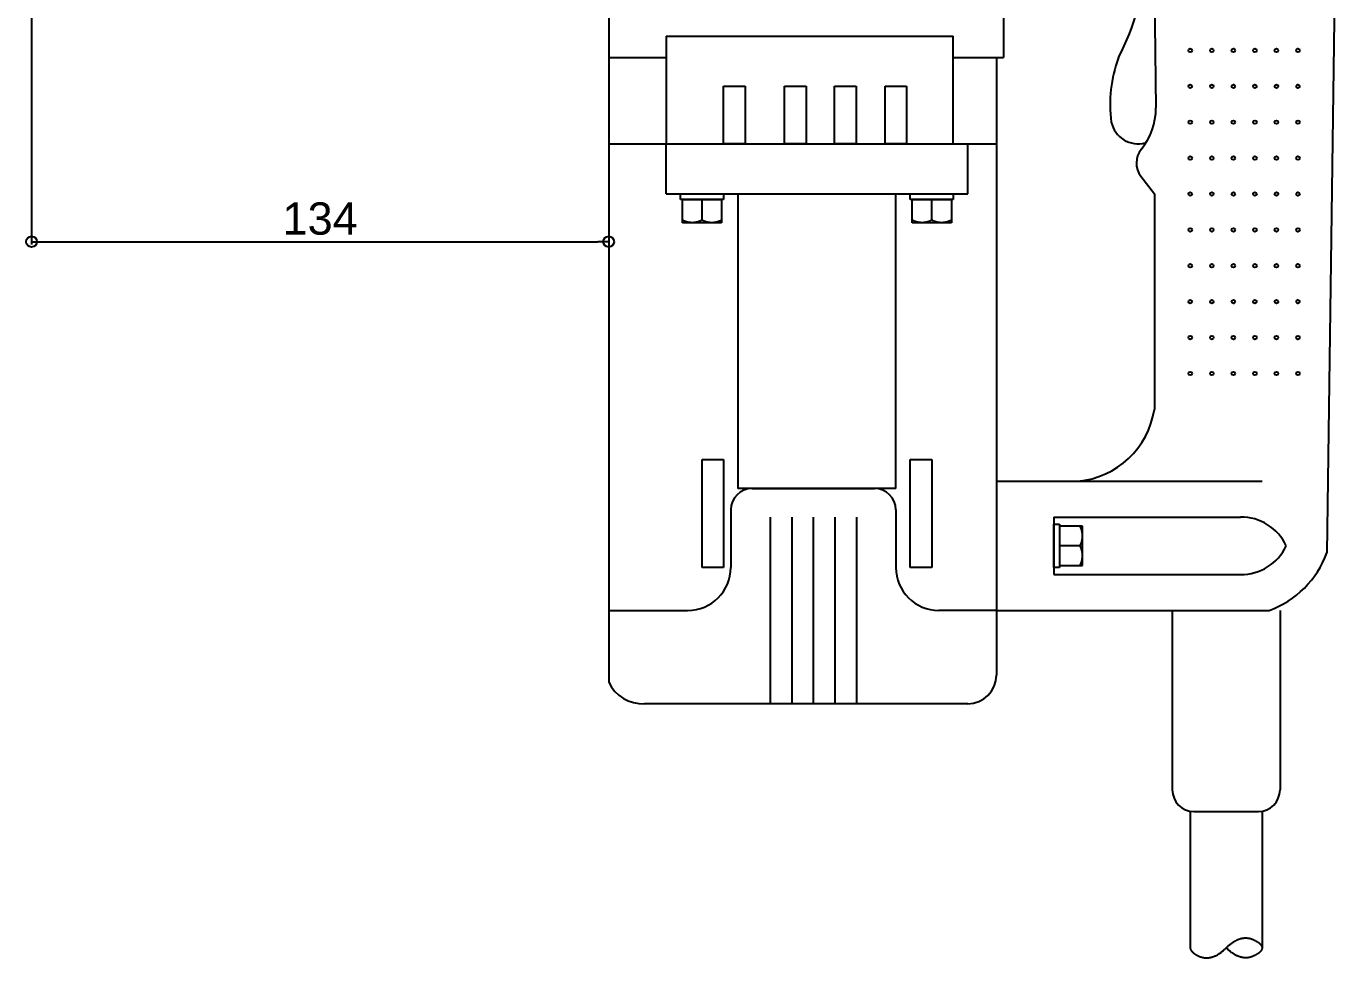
# Model space of a CAD drawing. Header units: millimetres. Extents: x -2880 to 3894, y -2977 to 4857.
# Drawn here: x -69.7 to 234, y -2616.1 to -2399.8 of the extents above; entities that cross this region are included whole.
import ezdxf

# ---------------------------------------------------------------- set-up
doc = ezdxf.new("R2010")
doc.units = ezdxf.units.MM
doc.header["$MEASUREMENT"] = 0
doc.layers.add('_5-0_', color=7, linetype='Continuous')
doc.layers.add('gauge', color=1, linetype='Continuous')
doc.styles.get("Standard").update_dxf_attribs({"font": 'arial.ttf'})
doc.dimstyles.new('コピー ～ 一般寸法', dxfattribs={"dimscale": 0.5, "dimtxt": 15, "dimasz": 5, "dimexe": 1.25, "dimexo": 7.5, "dimgap": 3, "dimtad": 1, "dimdec": 1, "dimdsep": 46, "dimtxsty": 'Standard', "dimblk": 'ORIGIN', "dimcen": 0, "dimclrd": 256, "dimclre": 256, "dimclrt": 256, "dimadec": 0, "dimazin": 0, "dimtfac": 1, "dimtdec": 1, "dimtmove": 0, "dimatfit": 3, "dimfxl": 0, "dimarcsym": 0})

# ---------------------------------------------------------------- blocks, each defined once
blk = doc.blocks.new('_Origin')
at = {"color": 0, "linetype": 'ByBlock', "lineweight": -2}
blk.add_line((0, 0), (-1, 0), dxfattribs=at)
blk.add_circle((0, 0), 0.5, dxfattribs=at)
blk = doc.blocks.new('*D377')
at = {"layer": 'Defpoints', "color": 0}
for p in [(-68.47, -2374.31), (65.49, -2407.14), (65.49, -2449.88)]:
    blk.add_point(p, dxfattribs=at)
at = {"layer": 'gauge', "lineweight": -2}
for p, q in [((-68.47, -2378.06), (-68.47, -2450.5)), ((65.49, -2410.89), (65.49, -2450.5)), ((-65.97, -2449.88), (62.99, -2449.88))]:
    blk.add_line(p, q, dxfattribs=at)
at = {"layer": 'gauge', "lineweight": -2, "xscale": 2.5, "yscale": 2.5, "zscale": 2.5, "rotation": 180}
blk.add_blockref('_Origin', (-68.47, -2449.88), dxfattribs=at)
at = {"layer": 'gauge', "lineweight": -2, "xscale": 2.5, "yscale": 2.5, "zscale": 2.5}
blk.add_blockref('_Origin', (65.49, -2449.88), dxfattribs=at)
at = {"layer": 'gauge', "insert": (-1.49, -2444.55), "char_height": 7.5, "attachment_point": 5}
blk.add_mtext('134', dxfattribs=at)

msp = doc.modelspace()

# ---------------------------------------------------------------- linework, layer by layer
at = {"layer": '_5-0_', "color": 3, "linetype": 'Continuous'}
for p, q in [((65.492, -2387.14), (65.492, -2407.14)), ((192.159, -2387.14), (192.525, -2418.806)), ((234.048, -2385.473), (232.182, -2522.14)), ((157.159, -2393.806), (157.159, -2407.14)), ((78.825, -2402.14), (78.825, -2427.14)), ((78.825, -2402.14), (145.492, -2402.14)), ((145.492, -2427.14), (145.492, -2402.14)), ((65.492, -2407.14), (78.825, -2407.14)), ((65.492, -2407.14), (65.492, -2427.14)), ((145.492, -2407.14), (157.159, -2407.14)), ((155.492, -2407.14), (155.492, -2462.14)), ((92.159, -2413.806), (97.159, -2413.806)), ((92.159, -2427.14), (92.159, -2413.806)), ((97.159, -2413.806), (97.159, -2427.14)), ((106.325, -2413.806), (111.325, -2413.806)), ((106.325, -2427.14), (106.325, -2413.806)), ((111.325, -2413.806), (111.325, -2427.14)), ((117.932, -2413.806), (122.932, -2413.806)), ((117.932, -2427.14), (117.932, -2413.806)), ((122.932, -2413.806), (122.932, -2427.14)), ((129.659, -2413.806), (134.659, -2413.806)), ((129.659, -2427.14), (129.659, -2413.806)), ((134.659, -2413.806), (134.659, -2427.14)), ((65.492, -2427.14), (82.159, -2427.14)), ((65.492, -2427.14), (65.492, -2552.14)), ((78.825, -2427.14), (148.825, -2427.14)), ((78.825, -2438.806), (78.825, -2427.14)), ((97.159, -2427.14), (92.159, -2427.14)), ((111.325, -2427.14), (106.325, -2427.14)), ((122.932, -2427.14), (117.932, -2427.14)), ((134.659, -2427.14), (129.659, -2427.14)), ((148.825, -2427.14), (155.492, -2427.14)), ((148.825, -2438.806), (148.825, -2427.14)), ((189.001, -2434.67), (192.159, -2438.806)), ((78.825, -2438.806), (148.825, -2438.806)), ((95.492, -2438.806), (95.492, -2507.14)), ((132.159, -2507.14), (132.159, -2438.806)), ((192.159, -2438.806), (192.159, -2488.806)), ((155.492, -2462.14), (155.492, -2505.473)), ((87.159, -2500.473), (92.159, -2500.473)), ((87.159, -2525.473), (87.159, -2500.473)), ((92.159, -2500.473), (92.159, -2525.473)), ((135.492, -2500.473), (140.492, -2500.473)), ((135.492, -2525.473), (135.492, -2500.473)), ((140.492, -2500.473), (140.492, -2525.473)), ((155.492, -2505.473), (175.492, -2505.473)), ((155.492, -2505.473), (155.492, -2535.473)), ((175.492, -2505.473), (217.159, -2505.473)), ((132.159, -2507.14), (95.492, -2507.14)), ((98.826, -2507.14), (127.159, -2507.14)), ((93.826, -2512.14), (93.826, -2525.473)), ((132.159, -2512.14), (132.159, -2525.473)), ((102.992, -2513.806), (102.992, -2557.14)), ((107.992, -2513.806), (107.992, -2557.14)), ((112.992, -2513.806), (112.992, -2557.14)), ((117.992, -2513.806), (117.992, -2557.14)), ((122.992, -2513.806), (122.992, -2557.14)), ((168.826, -2513.806), (168.826, -2527.14)), ((168.826, -2513.806), (212.159, -2513.806)), ((92.159, -2525.473), (87.159, -2525.473)), ((140.492, -2525.473), (135.492, -2525.473)), ((168.826, -2527.14), (212.159, -2527.14)), ((65.492, -2535.473), (83.825, -2535.473)), ((155.492, -2535.473), (142.159, -2535.473)), ((155.492, -2535.473), (218.825, -2535.473)), ((155.492, -2535.473), (155.492, -2550.473)), ((196.325, -2535.473), (196.325, -2577.14)), ((221.325, -2535.473), (221.325, -2577.14)), ((148.825, -2557.14), (73.825, -2557.14)), ((200.492, -2582.14), (200.492, -2613.806)), ((201.325, -2582.14), (216.325, -2582.14)), ((217.159, -2582.14), (217.159, -2613.806)), ((210.438, -2612.467), (210.545, -2612.398)), ((210.545, -2612.398), (210.651, -2612.332)), ((210.651, -2612.332), (210.758, -2612.268)), ((210.758, -2612.268), (210.864, -2612.206)), ((210.864, -2612.206), (210.97, -2612.148)), ((210.97, -2612.148), (211.076, -2612.091)), ((211.076, -2612.091), (211.182, -2612.038)), ((211.182, -2612.038), (211.288, -2611.986)), ((211.288, -2611.986), (211.394, -2611.938)), ((211.394, -2611.938), (211.5, -2611.892)), ((211.5, -2611.892), (211.605, -2611.848)), ((211.605, -2611.848), (211.711, -2611.807)), ((211.711, -2611.807), (211.816, -2611.768)), ((211.816, -2611.768), (211.921, -2611.732)), ((211.921, -2611.732), (212.027, -2611.699)), ((212.027, -2611.699), (212.132, -2611.668)), ((212.132, -2611.668), (212.237, -2611.64)), ((212.237, -2611.64), (212.341, -2611.614)), ((212.341, -2611.614), (212.446, -2611.591)), ((212.446, -2611.591), (212.551, -2611.57)), ((212.551, -2611.57), (212.655, -2611.552)), ((212.655, -2611.552), (212.759, -2611.536)), ((212.759, -2611.536), (212.864, -2611.523)), ((212.864, -2611.523), (212.968, -2611.512)), ((212.968, -2611.512), (213.072, -2611.504)), ((213.072, -2611.504), (213.176, -2611.499)), ((213.176, -2611.499), (213.28, -2611.496)), ((213.28, -2611.496), (213.383, -2611.495)), ((213.383, -2611.495), (213.487, -2611.498)), ((213.487, -2611.498), (213.591, -2611.502)), ((213.591, -2611.502), (213.694, -2611.509)), ((213.694, -2611.509), (213.797, -2611.519)), ((213.797, -2611.519), (213.901, -2611.531)), ((213.901, -2611.531), (214.003, -2611.546)), ((214.003, -2611.546), (214.106, -2611.564)), ((214.106, -2611.564), (214.209, -2611.583)), ((214.209, -2611.583), (214.312, -2611.606)), ((214.312, -2611.606), (214.415, -2611.631)), ((214.415, -2611.631), (214.517, -2611.658)), ((214.517, -2611.658), (214.62, -2611.688)), ((214.62, -2611.688), (214.722, -2611.721)), ((214.722, -2611.721), (214.824, -2611.756)), ((214.824, -2611.756), (214.926, -2611.794)), ((214.926, -2611.794), (215.028, -2611.834)), ((215.028, -2611.834), (215.13, -2611.877)), ((215.13, -2611.877), (215.232, -2611.922)), ((215.232, -2611.922), (215.334, -2611.97)), ((215.334, -2611.97), (215.435, -2612.02)), ((215.435, -2612.02), (215.537, -2612.073)), ((215.537, -2612.073), (215.636, -2612.127)), ((215.636, -2612.127), (215.733, -2612.181)), ((215.733, -2612.181), (215.826, -2612.236)), ((215.826, -2612.236), (215.917, -2612.29)), ((215.917, -2612.29), (216.004, -2612.344)), ((216.004, -2612.344), (216.088, -2612.398)), ((216.088, -2612.398), (216.169, -2612.452)), ((200.492, -2613.806), (200.492, -2613.833)), ((200.492, -2613.833), (200.494, -2613.861)), ((200.494, -2613.861), (200.496, -2613.888)), ((200.496, -2613.888), (200.498, -2613.915)), ((200.498, -2613.915), (200.502, -2613.942)), ((200.502, -2613.942), (200.506, -2613.969)), ((200.506, -2613.969), (200.511, -2613.996)), ((200.511, -2613.996), (200.517, -2614.023)), ((200.517, -2614.023), (200.524, -2614.05)), ((200.524, -2614.05), (200.532, -2614.077)), ((200.532, -2614.077), (200.54, -2614.104)), ((200.54, -2614.104), (200.549, -2614.131)), ((200.549, -2614.131), (200.559, -2614.158)), ((200.559, -2614.158), (200.569, -2614.186)), ((200.569, -2614.186), (200.581, -2614.213)), ((200.581, -2614.213), (200.593, -2614.24)), ((200.593, -2614.24), (200.606, -2614.267)), ((200.606, -2614.267), (200.62, -2614.294)), ((200.62, -2614.294), (200.635, -2614.321)), ((200.635, -2614.321), (200.65, -2614.348)), ((200.65, -2614.348), (200.666, -2614.375)), ((200.666, -2614.375), (200.683, -2614.402)), ((200.683, -2614.402), (200.701, -2614.429)), ((200.701, -2614.429), (200.72, -2614.456)), ((200.72, -2614.456), (200.739, -2614.483)), ((200.739, -2614.483), (200.759, -2614.511)), ((200.759, -2614.511), (200.78, -2614.538)), ((200.78, -2614.538), (200.802, -2614.565)), ((200.802, -2614.565), (200.824, -2614.592)), ((200.824, -2614.592), (200.847, -2614.619)), ((200.847, -2614.619), (200.871, -2614.646)), ((200.871, -2614.646), (200.896, -2614.673)), ((200.896, -2614.673), (200.922, -2614.7)), ((200.922, -2614.7), (200.948, -2614.727)), ((200.948, -2614.727), (200.976, -2614.754)), ((200.976, -2614.754), (201.004, -2614.781)), ((201.004, -2614.781), (201.032, -2614.808)), ((201.032, -2614.808), (201.062, -2614.836)), ((201.062, -2614.836), (201.092, -2614.863)), ((201.092, -2614.863), (201.124, -2614.89)), ((201.124, -2614.89), (201.156, -2614.917)), ((201.156, -2614.917), (201.188, -2614.944)), ((201.188, -2614.944), (201.222, -2614.971)), ((201.222, -2614.971), (201.256, -2614.998)), ((201.256, -2614.998), (201.291, -2615.025)), ((201.291, -2615.025), (201.327, -2615.052)), ((201.327, -2615.052), (201.364, -2615.079)), ((201.364, -2615.079), (201.401, -2615.106)), ((201.401, -2615.106), (201.44, -2615.133)), ((201.44, -2615.133), (201.479, -2615.161)), ((201.479, -2615.161), (201.519, -2615.188)), ((201.519, -2615.188), (201.559, -2615.215)), ((201.559, -2615.215), (201.601, -2615.242)), ((201.601, -2615.242), (201.643, -2615.269)), ((201.643, -2615.269), (201.686, -2615.296)), ((201.686, -2615.296), (201.73, -2615.323)), ((201.73, -2615.323), (201.774, -2615.35)), ((201.774, -2615.35), (201.82, -2615.377)), ((201.82, -2615.377), (201.866, -2615.404)), ((201.866, -2615.404), (201.913, -2615.431)), ((201.913, -2615.431), (201.961, -2615.458)), ((201.961, -2615.458), (202.009, -2615.486)), ((206.574, -2615.522), (206.68, -2615.465)), ((206.68, -2615.465), (206.786, -2615.406)), ((206.786, -2615.406), (206.893, -2615.345)), ((206.893, -2615.345), (206.999, -2615.281)), ((206.999, -2615.281), (207.106, -2615.215)), ((207.106, -2615.215), (207.212, -2615.146)), ((207.212, -2615.146), (207.319, -2615.074)), ((207.319, -2615.074), (207.426, -2615)), ((207.426, -2615), (207.533, -2614.924)), ((207.533, -2614.924), (207.64, -2614.844)), ((207.64, -2614.844), (207.747, -2614.763)), ((207.747, -2614.763), (207.855, -2614.679)), ((207.855, -2614.679), (207.962, -2614.592)), ((207.962, -2614.592), (208.07, -2614.503)), ((208.07, -2614.503), (208.177, -2614.411)), ((208.177, -2614.411), (208.285, -2614.316)), ((208.285, -2614.316), (208.393, -2614.219)), ((208.393, -2614.219), (208.501, -2614.12)), ((208.501, -2614.12), (208.609, -2614.018)), ((208.609, -2614.018), (208.717, -2613.913)), ((208.717, -2613.913), (208.826, -2613.806)), ((208.826, -2613.806), (208.934, -2613.699)), ((208.934, -2613.913), (208.826, -2613.806)), ((208.934, -2613.699), (209.042, -2613.595)), ((209.042, -2614.018), (208.934, -2613.913)), ((209.042, -2613.595), (209.15, -2613.493)), ((209.15, -2614.12), (209.042, -2614.018)), ((209.15, -2613.493), (209.258, -2613.393)), ((209.258, -2614.219), (209.15, -2614.12)), ((209.258, -2613.393), (209.366, -2613.296)), ((209.366, -2614.316), (209.258, -2614.219)), ((209.366, -2613.296), (209.473, -2613.202)), ((209.473, -2614.411), (209.366, -2614.316)), ((209.473, -2613.202), (209.581, -2613.11)), ((209.581, -2614.503), (209.473, -2614.411)), ((209.581, -2613.11), (209.689, -2613.021)), ((209.689, -2614.592), (209.581, -2614.503)), ((209.689, -2613.021), (209.796, -2612.934)), ((209.796, -2614.679), (209.689, -2614.592)), ((209.796, -2612.934), (209.903, -2612.85)), ((209.903, -2614.763), (209.796, -2614.679)), ((209.903, -2612.85), (210.011, -2612.768)), ((210.011, -2614.844), (209.903, -2614.763)), ((210.011, -2612.768), (210.118, -2612.689)), ((210.118, -2614.924), (210.011, -2614.844)), ((210.118, -2612.689), (210.225, -2612.613)), ((210.225, -2615), (210.118, -2614.924)), ((210.225, -2612.613), (210.331, -2612.539)), ((210.331, -2615.074), (210.225, -2615)), ((210.331, -2612.539), (210.438, -2612.467)), ((210.438, -2615.146), (210.331, -2615.074)), ((210.545, -2615.215), (210.438, -2615.146)), ((210.651, -2615.281), (210.545, -2615.215)), ((210.758, -2615.345), (210.651, -2615.281)), ((210.864, -2615.406), (210.758, -2615.345)), ((210.97, -2615.465), (210.864, -2615.406)), ((211.076, -2615.522), (210.97, -2615.465)), ((215.733, -2615.431), (215.636, -2615.486)), ((215.826, -2615.377), (215.733, -2615.431)), ((215.917, -2615.323), (215.826, -2615.377)), ((216.004, -2615.269), (215.917, -2615.323)), ((216.088, -2615.215), (216.004, -2615.269)), ((216.169, -2615.161), (216.088, -2615.215)), ((216.169, -2612.452), (216.246, -2612.506)), ((216.246, -2615.106), (216.169, -2615.161)), ((216.246, -2612.506), (216.321, -2612.561)), ((216.321, -2615.052), (216.246, -2615.106)), ((216.321, -2612.561), (216.392, -2612.615)), ((216.392, -2614.998), (216.321, -2615.052)), ((216.392, -2612.615), (216.46, -2612.669)), ((216.46, -2614.944), (216.392, -2614.998)), ((216.46, -2612.669), (216.525, -2612.723)), ((216.525, -2614.89), (216.46, -2614.944)), ((216.525, -2612.723), (216.587, -2612.777)), ((216.587, -2614.836), (216.525, -2614.89)), ((216.587, -2612.777), (216.645, -2612.831)), ((216.645, -2614.781), (216.587, -2614.836)), ((216.645, -2612.831), (216.701, -2612.886)), ((216.701, -2614.727), (216.645, -2614.781)), ((216.701, -2612.886), (216.753, -2612.94)), ((216.753, -2614.673), (216.701, -2614.727)), ((216.753, -2612.94), (216.802, -2612.994)), ((216.802, -2614.619), (216.753, -2614.673)), ((216.802, -2612.994), (216.848, -2613.048)), ((216.848, -2614.565), (216.802, -2614.619)), ((216.848, -2613.048), (216.891, -2613.102)), ((216.891, -2614.511), (216.848, -2614.565)), ((216.891, -2613.102), (216.931, -2613.156)), ((216.931, -2614.456), (216.891, -2614.511)), ((216.931, -2613.156), (216.967, -2613.211)), ((216.967, -2614.402), (216.931, -2614.456)), ((216.967, -2613.211), (217, -2613.265)), ((217, -2614.348), (216.967, -2614.402)), ((217, -2613.265), (217.03, -2613.319)), ((217.03, -2614.294), (217, -2614.348)), ((217.03, -2613.319), (217.057, -2613.373)), ((217.057, -2614.24), (217.03, -2614.294)), ((217.057, -2613.373), (217.081, -2613.427)), ((217.081, -2614.186), (217.057, -2614.24)), ((217.081, -2613.427), (217.102, -2613.481)), ((217.102, -2614.131), (217.081, -2614.186)), ((217.102, -2613.481), (217.119, -2613.536)), ((217.119, -2614.077), (217.102, -2614.131)), ((217.119, -2613.536), (217.133, -2613.59)), ((217.133, -2614.023), (217.119, -2614.077)), ((217.133, -2613.59), (217.145, -2613.644)), ((217.145, -2613.969), (217.133, -2614.023)), ((217.145, -2613.644), (217.152, -2613.698)), ((217.152, -2613.915), (217.145, -2613.969)), ((217.152, -2613.698), (217.157, -2613.752)), ((217.157, -2613.861), (217.152, -2613.915)), ((217.157, -2613.752), (217.159, -2613.806)), ((217.159, -2613.806), (217.157, -2613.861)), ((202.009, -2615.486), (202.059, -2615.513)), ((202.059, -2615.513), (202.109, -2615.54)), ((202.109, -2615.54), (202.21, -2615.593)), ((202.21, -2615.593), (202.312, -2615.643)), ((202.312, -2615.643), (202.414, -2615.691)), ((202.414, -2615.691), (202.516, -2615.736)), ((202.516, -2615.736), (202.618, -2615.779)), ((202.618, -2615.779), (202.72, -2615.819)), ((202.72, -2615.819), (202.822, -2615.857)), ((202.822, -2615.857), (202.925, -2615.892)), ((202.925, -2615.892), (203.027, -2615.924)), ((203.027, -2615.924), (203.13, -2615.954)), ((203.13, -2615.954), (203.232, -2615.982)), ((203.232, -2615.982), (203.335, -2616.007)), ((203.335, -2616.007), (203.438, -2616.029)), ((203.438, -2616.029), (203.541, -2616.049)), ((203.541, -2616.049), (203.644, -2616.067)), ((203.644, -2616.067), (203.747, -2616.081)), ((203.747, -2616.081), (203.851, -2616.094)), ((203.851, -2616.094), (203.954, -2616.103)), ((203.954, -2616.103), (204.058, -2616.111)), ((204.058, -2616.111), (204.161, -2616.115)), ((204.161, -2616.115), (204.265, -2616.117)), ((204.265, -2616.117), (204.369, -2616.117)), ((204.369, -2616.117), (204.473, -2616.114)), ((204.473, -2616.114), (204.577, -2616.108)), ((204.577, -2616.108), (204.681, -2616.1)), ((204.681, -2616.1), (204.785, -2616.09)), ((204.785, -2616.09), (204.889, -2616.077)), ((204.889, -2616.077), (204.994, -2616.061)), ((204.994, -2616.061), (205.099, -2616.043)), ((205.099, -2616.043), (205.203, -2616.022)), ((205.203, -2616.022), (205.308, -2615.999)), ((205.308, -2615.999), (205.413, -2615.973)), ((205.413, -2615.973), (205.518, -2615.945)), ((205.518, -2615.945), (205.623, -2615.914)), ((205.623, -2615.914), (205.728, -2615.88)), ((205.728, -2615.88), (205.834, -2615.844)), ((205.834, -2615.844), (205.939, -2615.806)), ((205.939, -2615.806), (206.045, -2615.765)), ((206.045, -2615.765), (206.15, -2615.721)), ((206.15, -2615.721), (206.256, -2615.675)), ((206.256, -2615.675), (206.362, -2615.626)), ((206.362, -2615.626), (206.468, -2615.575)), ((206.468, -2615.575), (206.574, -2615.522)), ((211.182, -2615.575), (211.076, -2615.522)), ((211.288, -2615.626), (211.182, -2615.575)), ((211.394, -2615.675), (211.288, -2615.626)), ((211.5, -2615.721), (211.394, -2615.675)), ((211.605, -2615.765), (211.5, -2615.721)), ((211.711, -2615.806), (211.605, -2615.765)), ((211.816, -2615.844), (211.711, -2615.806)), ((211.921, -2615.88), (211.816, -2615.844)), ((212.027, -2615.914), (211.921, -2615.88)), ((212.132, -2615.945), (212.027, -2615.914)), ((212.237, -2615.973), (212.132, -2615.945)), ((212.341, -2615.999), (212.237, -2615.973)), ((212.446, -2616.022), (212.341, -2615.999)), ((212.551, -2616.043), (212.446, -2616.022)), ((212.655, -2616.061), (212.551, -2616.043)), ((212.759, -2616.077), (212.655, -2616.061)), ((212.864, -2616.09), (212.759, -2616.077)), ((212.968, -2616.1), (212.864, -2616.09)), ((213.072, -2616.108), (212.968, -2616.1)), ((213.176, -2616.114), (213.072, -2616.108)), ((213.28, -2616.117), (213.176, -2616.114)), ((213.383, -2616.117), (213.28, -2616.117)), ((213.487, -2616.115), (213.383, -2616.117)), ((213.591, -2616.111), (213.487, -2616.115)), ((213.694, -2616.103), (213.591, -2616.111)), ((213.797, -2616.094), (213.694, -2616.103)), ((213.901, -2616.081), (213.797, -2616.094)), ((214.003, -2616.067), (213.901, -2616.081)), ((214.106, -2616.049), (214.003, -2616.067)), ((214.209, -2616.029), (214.106, -2616.049)), ((214.312, -2616.007), (214.209, -2616.029)), ((214.415, -2615.982), (214.312, -2616.007)), ((214.517, -2615.954), (214.415, -2615.982)), ((214.62, -2615.924), (214.517, -2615.954)), ((214.722, -2615.892), (214.62, -2615.924)), ((214.824, -2615.857), (214.722, -2615.892)), ((214.926, -2615.819), (214.824, -2615.857)), ((215.028, -2615.779), (214.926, -2615.819)), ((215.13, -2615.736), (215.028, -2615.779)), ((215.232, -2615.691), (215.13, -2615.736)), ((215.334, -2615.643), (215.232, -2615.691)), ((215.435, -2615.593), (215.334, -2615.643)), ((215.537, -2615.54), (215.435, -2615.593)), ((215.636, -2615.486), (215.537, -2615.54))]:
    msp.add_line(p, q, dxfattribs=at)
at = {"layer": '_5-0_', "color": 2, "linetype": 'Continuous'}
for p, q in [((82.159, -2438.806), (92.159, -2438.806)), ((82.159, -2440.108), (82.159, -2438.806)), ((92.159, -2438.806), (92.159, -2440.108)), ((135.492, -2438.806), (145.492, -2438.806)), ((135.492, -2440.108), (135.492, -2438.806)), ((145.492, -2438.806), (145.492, -2440.108)), ((92.159, -2440.108), (82.159, -2440.108)), ((82.613, -2445.473), (82.613, -2440.108)), ((82.613, -2440.108), (91.704, -2440.108)), ((87.159, -2444.892), (87.159, -2440.108)), ((91.704, -2440.108), (91.704, -2445.473)), ((145.492, -2440.108), (135.492, -2440.108)), ((135.947, -2445.473), (135.947, -2440.108)), ((135.947, -2440.108), (145.038, -2440.108)), ((140.492, -2444.892), (140.492, -2440.108)), ((145.038, -2440.108), (145.038, -2445.473)), ((82.684, -2444.927), (82.613, -2444.892)), ((82.755, -2444.962), (82.684, -2444.927)), ((82.826, -2444.995), (82.755, -2444.962)), ((82.897, -2445.028), (82.826, -2444.995)), ((82.968, -2445.059), (82.897, -2445.028)), ((83.039, -2445.089), (82.968, -2445.059)), ((83.11, -2445.118), (83.039, -2445.089)), ((83.182, -2445.145), (83.11, -2445.118)), ((83.253, -2445.172), (83.182, -2445.145)), ((83.324, -2445.198), (83.253, -2445.172)), ((83.395, -2445.222), (83.324, -2445.198)), ((83.466, -2445.245), (83.395, -2445.222)), ((83.537, -2445.267), (83.466, -2445.245)), ((83.608, -2445.288), (83.537, -2445.267)), ((83.679, -2445.308), (83.608, -2445.288)), ((83.75, -2445.327), (83.679, -2445.308)), ((83.821, -2445.344), (83.75, -2445.327)), ((83.892, -2445.361), (83.821, -2445.344)), ((83.963, -2445.376), (83.892, -2445.361)), ((85.88, -2445.361), (85.809, -2445.376)), ((85.951, -2445.344), (85.88, -2445.361)), ((86.022, -2445.327), (85.951, -2445.344)), ((86.093, -2445.308), (86.022, -2445.327)), ((86.165, -2445.288), (86.093, -2445.308)), ((86.235, -2445.267), (86.165, -2445.288)), ((86.307, -2445.245), (86.235, -2445.267)), ((86.377, -2445.222), (86.307, -2445.245)), ((86.449, -2445.198), (86.377, -2445.222)), ((86.52, -2445.172), (86.449, -2445.198)), ((86.591, -2445.145), (86.52, -2445.172)), ((86.662, -2445.118), (86.591, -2445.145)), ((86.733, -2445.089), (86.662, -2445.118)), ((86.804, -2445.059), (86.733, -2445.089)), ((86.875, -2445.028), (86.804, -2445.059)), ((86.946, -2444.995), (86.875, -2445.028)), ((87.017, -2444.962), (86.946, -2444.995)), ((87.088, -2444.927), (87.017, -2444.962)), ((87.159, -2444.892), (87.088, -2444.927)), ((87.23, -2444.927), (87.159, -2444.892)), ((87.301, -2444.962), (87.23, -2444.927)), ((87.372, -2444.995), (87.301, -2444.962)), ((87.443, -2445.028), (87.372, -2444.995)), ((87.514, -2445.059), (87.443, -2445.028)), ((87.585, -2445.089), (87.514, -2445.059)), ((87.656, -2445.118), (87.585, -2445.089)), ((87.727, -2445.145), (87.656, -2445.118)), ((87.798, -2445.172), (87.727, -2445.145)), ((87.869, -2445.198), (87.798, -2445.172)), ((87.94, -2445.222), (87.869, -2445.198)), ((88.011, -2445.245), (87.94, -2445.222)), ((88.082, -2445.267), (88.011, -2445.245)), ((88.153, -2445.288), (88.082, -2445.267)), ((88.224, -2445.308), (88.153, -2445.288)), ((88.295, -2445.327), (88.224, -2445.308)), ((88.366, -2445.344), (88.295, -2445.327)), ((88.437, -2445.361), (88.366, -2445.344)), ((88.508, -2445.376), (88.437, -2445.361)), ((90.426, -2445.361), (90.355, -2445.376)), ((90.497, -2445.344), (90.426, -2445.361)), ((90.568, -2445.327), (90.497, -2445.344)), ((90.639, -2445.308), (90.568, -2445.327)), ((90.71, -2445.288), (90.639, -2445.308)), ((90.781, -2445.267), (90.71, -2445.288)), ((90.852, -2445.245), (90.781, -2445.267)), ((90.923, -2445.222), (90.852, -2445.245)), ((90.994, -2445.198), (90.923, -2445.222)), ((91.065, -2445.172), (90.994, -2445.198)), ((91.136, -2445.145), (91.065, -2445.172)), ((91.207, -2445.118), (91.136, -2445.145)), ((91.278, -2445.089), (91.207, -2445.118)), ((91.349, -2445.059), (91.278, -2445.089)), ((91.42, -2445.028), (91.349, -2445.059)), ((91.491, -2444.995), (91.42, -2445.028)), ((91.562, -2444.962), (91.491, -2444.995)), ((91.633, -2444.927), (91.562, -2444.962)), ((91.704, -2444.892), (91.633, -2444.927)), ((136.018, -2444.927), (135.947, -2444.892)), ((136.089, -2444.962), (136.018, -2444.927)), ((136.16, -2444.995), (136.089, -2444.962)), ((136.231, -2445.028), (136.16, -2444.995)), ((136.302, -2445.059), (136.231, -2445.028)), ((136.373, -2445.089), (136.302, -2445.059)), ((136.444, -2445.118), (136.373, -2445.089)), ((136.515, -2445.145), (136.444, -2445.118)), ((136.586, -2445.172), (136.515, -2445.145)), ((136.657, -2445.198), (136.586, -2445.172)), ((136.728, -2445.222), (136.657, -2445.198)), ((136.799, -2445.245), (136.728, -2445.222)), ((136.87, -2445.267), (136.799, -2445.245)), ((136.941, -2445.288), (136.87, -2445.267)), ((137.012, -2445.308), (136.941, -2445.288)), ((137.083, -2445.327), (137.012, -2445.308)), ((137.154, -2445.344), (137.083, -2445.327)), ((137.225, -2445.361), (137.154, -2445.344)), ((137.296, -2445.376), (137.225, -2445.361)), ((139.214, -2445.361), (139.143, -2445.376)), ((139.285, -2445.344), (139.214, -2445.361)), ((139.356, -2445.327), (139.285, -2445.344)), ((139.427, -2445.308), (139.356, -2445.327)), ((139.498, -2445.288), (139.427, -2445.308)), ((139.569, -2445.267), (139.498, -2445.288)), ((139.64, -2445.245), (139.569, -2445.267)), ((139.711, -2445.222), (139.64, -2445.245)), ((139.782, -2445.198), (139.711, -2445.222)), ((139.853, -2445.172), (139.782, -2445.198)), ((139.924, -2445.145), (139.853, -2445.172)), ((139.995, -2445.118), (139.924, -2445.145)), ((140.066, -2445.089), (139.995, -2445.118)), ((140.137, -2445.059), (140.066, -2445.089)), ((140.208, -2445.028), (140.137, -2445.059)), ((140.279, -2444.995), (140.208, -2445.028)), ((140.35, -2444.962), (140.279, -2444.995)), ((140.421, -2444.927), (140.35, -2444.962)), ((140.492, -2444.892), (140.421, -2444.927)), ((140.563, -2444.927), (140.492, -2444.892)), ((140.634, -2444.962), (140.563, -2444.927)), ((140.705, -2444.995), (140.634, -2444.962)), ((140.776, -2445.028), (140.705, -2444.995)), ((140.847, -2445.059), (140.776, -2445.028)), ((140.918, -2445.089), (140.847, -2445.059)), ((140.989, -2445.118), (140.918, -2445.089)), ((141.06, -2445.145), (140.989, -2445.118)), ((141.131, -2445.172), (141.06, -2445.145)), ((141.202, -2445.198), (141.131, -2445.172)), ((141.273, -2445.222), (141.202, -2445.198)), ((141.344, -2445.245), (141.273, -2445.222)), ((141.415, -2445.267), (141.344, -2445.245)), ((141.486, -2445.288), (141.415, -2445.267)), ((141.557, -2445.308), (141.486, -2445.288)), ((141.629, -2445.327), (141.557, -2445.308)), ((141.699, -2445.344), (141.629, -2445.327)), ((141.771, -2445.361), (141.699, -2445.344)), ((141.842, -2445.376), (141.771, -2445.361)), ((143.759, -2445.361), (143.688, -2445.376)), ((143.83, -2445.344), (143.759, -2445.361)), ((143.901, -2445.327), (143.83, -2445.344)), ((143.972, -2445.308), (143.901, -2445.327)), ((144.043, -2445.288), (143.972, -2445.308)), ((144.114, -2445.267), (144.043, -2445.288)), ((144.185, -2445.245), (144.114, -2445.267)), ((144.256, -2445.222), (144.185, -2445.245)), ((144.327, -2445.198), (144.256, -2445.222)), ((144.398, -2445.172), (144.327, -2445.198)), ((144.469, -2445.145), (144.398, -2445.172)), ((144.54, -2445.118), (144.469, -2445.145)), ((144.611, -2445.089), (144.54, -2445.118)), ((144.682, -2445.059), (144.611, -2445.089)), ((144.753, -2445.028), (144.682, -2445.059)), ((144.824, -2444.995), (144.753, -2445.028)), ((144.895, -2444.962), (144.824, -2444.995)), ((144.966, -2444.927), (144.895, -2444.962)), ((145.038, -2444.892), (144.966, -2444.927)), ((91.704, -2445.473), (82.613, -2445.473)), ((84.034, -2445.39), (83.963, -2445.376)), ((84.105, -2445.403), (84.034, -2445.39)), ((84.176, -2445.415), (84.105, -2445.403)), ((84.247, -2445.426), (84.176, -2445.415)), ((84.318, -2445.436), (84.247, -2445.426)), ((84.389, -2445.444), (84.318, -2445.436)), ((84.46, -2445.451), (84.389, -2445.444)), ((84.531, -2445.458), (84.46, -2445.451)), ((84.602, -2445.463), (84.531, -2445.458)), ((84.673, -2445.467), (84.602, -2445.463)), ((84.744, -2445.47), (84.673, -2445.467)), ((84.815, -2445.471), (84.744, -2445.47)), ((84.886, -2445.472), (84.815, -2445.471)), ((84.957, -2445.471), (84.886, -2445.472)), ((85.028, -2445.47), (84.957, -2445.471)), ((85.099, -2445.467), (85.028, -2445.47)), ((85.17, -2445.463), (85.099, -2445.467)), ((85.241, -2445.458), (85.17, -2445.463)), ((85.312, -2445.451), (85.241, -2445.458)), ((85.383, -2445.444), (85.312, -2445.451)), ((85.454, -2445.436), (85.383, -2445.444)), ((85.525, -2445.426), (85.454, -2445.436)), ((85.596, -2445.415), (85.525, -2445.426)), ((85.667, -2445.403), (85.596, -2445.415)), ((85.738, -2445.39), (85.667, -2445.403)), ((85.809, -2445.376), (85.738, -2445.39)), ((88.579, -2445.39), (88.508, -2445.376)), ((88.65, -2445.403), (88.579, -2445.39)), ((88.721, -2445.415), (88.65, -2445.403)), ((88.792, -2445.426), (88.721, -2445.415)), ((88.863, -2445.436), (88.792, -2445.426)), ((88.934, -2445.444), (88.863, -2445.436)), ((89.005, -2445.451), (88.934, -2445.444)), ((89.076, -2445.458), (89.005, -2445.451)), ((89.147, -2445.463), (89.076, -2445.458)), ((89.218, -2445.467), (89.147, -2445.463)), ((89.289, -2445.47), (89.218, -2445.467)), ((89.36, -2445.471), (89.289, -2445.47)), ((89.431, -2445.472), (89.36, -2445.471)), ((89.502, -2445.471), (89.431, -2445.472)), ((89.573, -2445.47), (89.502, -2445.471)), ((89.645, -2445.467), (89.573, -2445.47)), ((89.716, -2445.463), (89.645, -2445.467)), ((89.787, -2445.458), (89.716, -2445.463)), ((89.858, -2445.451), (89.787, -2445.458)), ((89.929, -2445.444), (89.858, -2445.451)), ((90, -2445.436), (89.929, -2445.444)), ((90.071, -2445.426), (90, -2445.436)), ((90.142, -2445.415), (90.071, -2445.426)), ((90.213, -2445.403), (90.142, -2445.415)), ((90.284, -2445.39), (90.213, -2445.403)), ((90.355, -2445.376), (90.284, -2445.39)), ((145.038, -2445.473), (135.947, -2445.473)), ((137.367, -2445.39), (137.296, -2445.376)), ((137.438, -2445.403), (137.367, -2445.39)), ((137.509, -2445.415), (137.438, -2445.403)), ((137.58, -2445.426), (137.509, -2445.415)), ((137.651, -2445.436), (137.58, -2445.426)), ((137.722, -2445.444), (137.651, -2445.436)), ((137.793, -2445.451), (137.722, -2445.444)), ((137.864, -2445.458), (137.793, -2445.451)), ((137.935, -2445.463), (137.864, -2445.458)), ((138.006, -2445.467), (137.935, -2445.463)), ((138.077, -2445.47), (138.006, -2445.467)), ((138.148, -2445.471), (138.077, -2445.47)), ((138.219, -2445.472), (138.148, -2445.471)), ((138.29, -2445.471), (138.219, -2445.472)), ((138.361, -2445.47), (138.29, -2445.471)), ((138.432, -2445.467), (138.361, -2445.47)), ((138.503, -2445.463), (138.432, -2445.467)), ((138.574, -2445.458), (138.503, -2445.463)), ((138.646, -2445.451), (138.574, -2445.458)), ((138.717, -2445.444), (138.646, -2445.451)), ((138.788, -2445.436), (138.717, -2445.444)), ((138.859, -2445.426), (138.788, -2445.436)), ((138.93, -2445.415), (138.859, -2445.426)), ((139.001, -2445.403), (138.93, -2445.415)), ((139.072, -2445.39), (139.001, -2445.403)), ((139.143, -2445.376), (139.072, -2445.39)), ((141.913, -2445.39), (141.842, -2445.376)), ((141.984, -2445.403), (141.913, -2445.39)), ((142.055, -2445.415), (141.984, -2445.403)), ((142.126, -2445.426), (142.055, -2445.415)), ((142.197, -2445.436), (142.126, -2445.426)), ((142.268, -2445.444), (142.197, -2445.436)), ((142.339, -2445.451), (142.268, -2445.444)), ((142.41, -2445.458), (142.339, -2445.451)), ((142.481, -2445.463), (142.41, -2445.458)), ((142.552, -2445.467), (142.481, -2445.463)), ((142.623, -2445.47), (142.552, -2445.467)), ((142.694, -2445.471), (142.623, -2445.47)), ((142.765, -2445.472), (142.694, -2445.471)), ((142.836, -2445.471), (142.765, -2445.472)), ((142.907, -2445.47), (142.836, -2445.471)), ((142.978, -2445.467), (142.907, -2445.47)), ((143.049, -2445.463), (142.978, -2445.467)), ((143.12, -2445.458), (143.049, -2445.463)), ((143.191, -2445.451), (143.12, -2445.458)), ((143.262, -2445.444), (143.191, -2445.451)), ((143.333, -2445.436), (143.262, -2445.444)), ((143.404, -2445.426), (143.333, -2445.436)), ((143.475, -2445.415), (143.404, -2445.426)), ((143.546, -2445.403), (143.475, -2445.415)), ((143.617, -2445.39), (143.546, -2445.403)), ((143.688, -2445.376), (143.617, -2445.39)), ((168.826, -2515.473), (170.128, -2515.473)), ((168.826, -2525.473), (168.826, -2515.473)), ((170.128, -2515.473), (170.128, -2525.473)), ((175.492, -2515.928), (170.128, -2515.928)), ((170.128, -2515.928), (170.128, -2525.018)), ((174.946, -2515.999), (174.911, -2515.928)), ((174.981, -2516.07), (174.946, -2515.999)), ((175.014, -2516.141), (174.981, -2516.07)), ((175.047, -2516.212), (175.014, -2516.141)), ((175.078, -2516.283), (175.047, -2516.212)), ((175.108, -2516.354), (175.078, -2516.283)), ((175.137, -2516.425), (175.108, -2516.354)), ((175.165, -2516.496), (175.137, -2516.425)), ((175.191, -2516.567), (175.165, -2516.496)), ((175.217, -2516.638), (175.191, -2516.567)), ((175.241, -2516.709), (175.217, -2516.638)), ((175.264, -2516.78), (175.241, -2516.709)), ((175.286, -2516.851), (175.264, -2516.78)), ((175.307, -2516.922), (175.286, -2516.851)), ((175.327, -2516.993), (175.307, -2516.922)), ((175.346, -2517.064), (175.327, -2516.993)), ((175.363, -2517.135), (175.346, -2517.064)), ((175.38, -2517.206), (175.363, -2517.135)), ((175.395, -2517.277), (175.38, -2517.206)), ((175.409, -2517.348), (175.395, -2517.277)), ((175.422, -2517.419), (175.409, -2517.348)), ((175.434, -2517.49), (175.422, -2517.419)), ((175.445, -2517.561), (175.434, -2517.49)), ((175.455, -2517.632), (175.445, -2517.561)), ((175.463, -2517.703), (175.455, -2517.632)), ((175.47, -2517.774), (175.463, -2517.703)), ((175.477, -2517.845), (175.47, -2517.774)), ((175.482, -2517.916), (175.477, -2517.845)), ((175.486, -2517.987), (175.482, -2517.916)), ((175.489, -2518.058), (175.486, -2517.987)), ((175.49, -2518.129), (175.489, -2518.058)), ((175.489, -2518.342), (175.49, -2518.271)), ((175.491, -2518.2), (175.49, -2518.129)), ((175.49, -2518.271), (175.491, -2518.2)), ((175.492, -2525.018), (175.492, -2515.928)), ((174.911, -2520.473), (170.128, -2520.473)), ((174.911, -2520.473), (174.946, -2520.402)), ((174.946, -2520.544), (174.911, -2520.473)), ((174.946, -2520.402), (174.981, -2520.331)), ((174.981, -2520.615), (174.946, -2520.544)), ((174.981, -2520.331), (175.014, -2520.26)), ((175.014, -2520.686), (174.981, -2520.615)), ((175.014, -2520.26), (175.047, -2520.189)), ((175.047, -2520.757), (175.014, -2520.686)), ((175.047, -2520.189), (175.078, -2520.118)), ((175.078, -2520.828), (175.047, -2520.757)), ((175.078, -2520.118), (175.108, -2520.047)), ((175.108, -2520.899), (175.078, -2520.828)), ((175.108, -2520.047), (175.137, -2519.976)), ((175.137, -2520.97), (175.108, -2520.899)), ((175.137, -2519.976), (175.165, -2519.905)), ((175.165, -2521.041), (175.137, -2520.97)), ((175.165, -2519.905), (175.191, -2519.834)), ((175.191, -2521.112), (175.165, -2521.041)), ((175.191, -2519.834), (175.217, -2519.763)), ((175.217, -2521.183), (175.191, -2521.112)), ((175.217, -2519.763), (175.241, -2519.692)), ((175.241, -2521.254), (175.217, -2521.183)), ((175.241, -2519.692), (175.264, -2519.621)), ((175.264, -2521.325), (175.241, -2521.254)), ((175.264, -2519.621), (175.286, -2519.55)), ((175.286, -2519.55), (175.307, -2519.479)), ((175.307, -2519.479), (175.327, -2519.408)), ((175.327, -2519.408), (175.346, -2519.337)), ((175.346, -2519.337), (175.363, -2519.266)), ((175.363, -2519.266), (175.38, -2519.195)), ((175.38, -2519.195), (175.395, -2519.124)), ((175.395, -2519.124), (175.409, -2519.053)), ((175.409, -2519.053), (175.422, -2518.982)), ((175.422, -2518.982), (175.434, -2518.911)), ((175.434, -2518.911), (175.445, -2518.84)), ((175.445, -2518.84), (175.455, -2518.769)), ((175.455, -2518.769), (175.463, -2518.698)), ((175.463, -2518.698), (175.47, -2518.626)), ((175.47, -2518.626), (175.477, -2518.555)), ((175.477, -2518.555), (175.482, -2518.484)), ((175.482, -2518.484), (175.486, -2518.413)), ((175.486, -2518.413), (175.489, -2518.342)), ((175.191, -2524.379), (175.217, -2524.308)), ((175.217, -2524.308), (175.241, -2524.237)), ((175.241, -2524.237), (175.264, -2524.166)), ((175.286, -2521.396), (175.264, -2521.325)), ((175.264, -2524.166), (175.286, -2524.095)), ((175.307, -2521.467), (175.286, -2521.396)), ((175.286, -2524.095), (175.307, -2524.024)), ((175.327, -2521.538), (175.307, -2521.467)), ((175.307, -2524.024), (175.327, -2523.953)), ((175.346, -2521.609), (175.327, -2521.538)), ((175.327, -2523.953), (175.346, -2523.882)), ((175.363, -2521.68), (175.346, -2521.609)), ((175.346, -2523.882), (175.363, -2523.811)), ((175.38, -2521.751), (175.363, -2521.68)), ((175.363, -2523.811), (175.38, -2523.74)), ((175.395, -2521.822), (175.38, -2521.751)), ((175.38, -2523.74), (175.395, -2523.669)), ((175.409, -2521.893), (175.395, -2521.822)), ((175.395, -2523.669), (175.409, -2523.598)), ((175.422, -2521.965), (175.409, -2521.893)), ((175.409, -2523.598), (175.422, -2523.527)), ((175.434, -2522.036), (175.422, -2521.965)), ((175.422, -2523.527), (175.434, -2523.456)), ((175.445, -2522.107), (175.434, -2522.036)), ((175.434, -2523.456), (175.445, -2523.385)), ((175.455, -2522.178), (175.445, -2522.107)), ((175.445, -2523.385), (175.455, -2523.314)), ((175.463, -2522.249), (175.455, -2522.178)), ((175.455, -2523.314), (175.463, -2523.243)), ((175.47, -2522.32), (175.463, -2522.249)), ((175.463, -2523.243), (175.47, -2523.172)), ((175.477, -2522.391), (175.47, -2522.32)), ((175.47, -2523.172), (175.477, -2523.101)), ((175.482, -2522.462), (175.477, -2522.391)), ((175.477, -2523.101), (175.482, -2523.03)), ((175.486, -2522.533), (175.482, -2522.462)), ((175.482, -2523.03), (175.486, -2522.959)), ((175.489, -2522.604), (175.486, -2522.533)), ((175.486, -2522.959), (175.489, -2522.888)), ((175.49, -2522.675), (175.489, -2522.604)), ((175.489, -2522.888), (175.49, -2522.817)), ((175.491, -2522.746), (175.49, -2522.675)), ((175.49, -2522.817), (175.491, -2522.746)), ((170.128, -2525.473), (168.826, -2525.473)), ((170.128, -2525.018), (175.492, -2525.018)), ((174.911, -2525.018), (174.946, -2524.947)), ((174.946, -2524.947), (174.981, -2524.876)), ((174.981, -2524.876), (175.014, -2524.805)), ((175.014, -2524.805), (175.047, -2524.734)), ((175.047, -2524.734), (175.078, -2524.663)), ((175.078, -2524.663), (175.108, -2524.592)), ((175.108, -2524.592), (175.137, -2524.521)), ((175.137, -2524.521), (175.165, -2524.45)), ((175.165, -2524.45), (175.191, -2524.379))]:
    msp.add_line(p, q, dxfattribs=at)
at = {"layer": '_5-0_', "color": 3, "linetype": 'Continuous'}
for centre in [(200.492, -2405.473), (205.492, -2405.473), (210.492, -2405.473), (215.492, -2405.473), (220.492, -2405.473), (225.492, -2405.473), (200.492, -2413.806), (205.492, -2413.806), (210.492, -2413.806), (215.492, -2413.806), (220.492, -2413.806), (225.492, -2413.806), (200.492, -2422.14), (205.492, -2422.14), (210.492, -2422.14), (215.492, -2422.14), (220.492, -2422.14), (225.492, -2422.14), (200.492, -2430.473), (205.492, -2430.473), (210.492, -2430.473), (215.492, -2430.473), (220.492, -2430.473), (225.492, -2430.473), (200.492, -2438.806), (205.492, -2438.806), (210.492, -2438.806), (215.492, -2438.806), (220.492, -2438.806), (225.492, -2438.806), (200.492, -2447.14), (205.492, -2447.14), (210.492, -2447.14), (215.492, -2447.14), (220.492, -2447.14), (225.492, -2447.14), (200.492, -2455.473), (205.492, -2455.473), (210.492, -2455.473), (215.492, -2455.473), (220.492, -2455.473), (225.492, -2455.473), (200.492, -2463.806), (205.492, -2463.806), (210.492, -2463.806), (215.492, -2463.806), (220.492, -2463.806), (225.492, -2463.806), (200.492, -2472.14), (205.492, -2472.14), (210.492, -2472.14), (215.492, -2472.14), (220.492, -2472.14), (225.492, -2472.14), (200.492, -2480.473), (205.492, -2480.473), (210.492, -2480.473), (215.492, -2480.473), (220.492, -2480.473), (225.492, -2480.473)]:
    msp.add_circle(centre, 0.417, dxfattribs=at)
for centre, radius, start, end in [((132.882, -2380.432), 57.52, 332.3335, 356.63649), ((212.992, -2417.973), 31.114, 159.62355, 187.69604), ((177.159, -2418.806), 15.366, 320.95297, 0), ((188.405, -2420.756), 6.398, 192.49438, 284.60429), ((192.976, -2431.636), 5, 140.95291, 217.35675), ((172.685, -2485.85), 19.697, 274.97102, 351.36815), ((98.826, -2512.14), 5, 90, 180), ((127.159, -2512.14), 5, 0, 90), ((212.317, -2525.315), 11.51, 24.87762, 90.78705), ((212.317, -2515.631), 11.51, 269.21294, 335.12236), ((211.181, -2514.46), 22.361, 289.99048, 339.9118), ((83.825, -2525.473), 10, 270, 0), ((142.159, -2525.473), 10, 180, 270), ((148.825, -2550.473), 6.667, 270, 0), ((73.43, -2548.355), 8.793, 205.49183, 272.58023), ((201.325, -2577.14), 5, 180, 270), ((216.325, -2577.14), 5, 270, 0)]:
    msp.add_arc(centre, radius, start, end, dxfattribs=at)

# ---------------------------------------------------------------- dimensions: what is measured, and where the dimension line sits
at = {"layer": 'gauge'}
dim = msp.add_linear_dim(base=(65.492, -2449.876), p1=(-68.475, -2374.308), p2=(65.492, -2407.14), dimstyle='コピー ～ 一般寸法', override={"dimfxl": 0.18}, dxfattribs=at)
dim.commit()
dim.dimension.update_dxf_attribs({"geometry": '*D377', "text_midpoint": (-1.491, -2444.547)})

doc.saveas('drawing.dxf')
